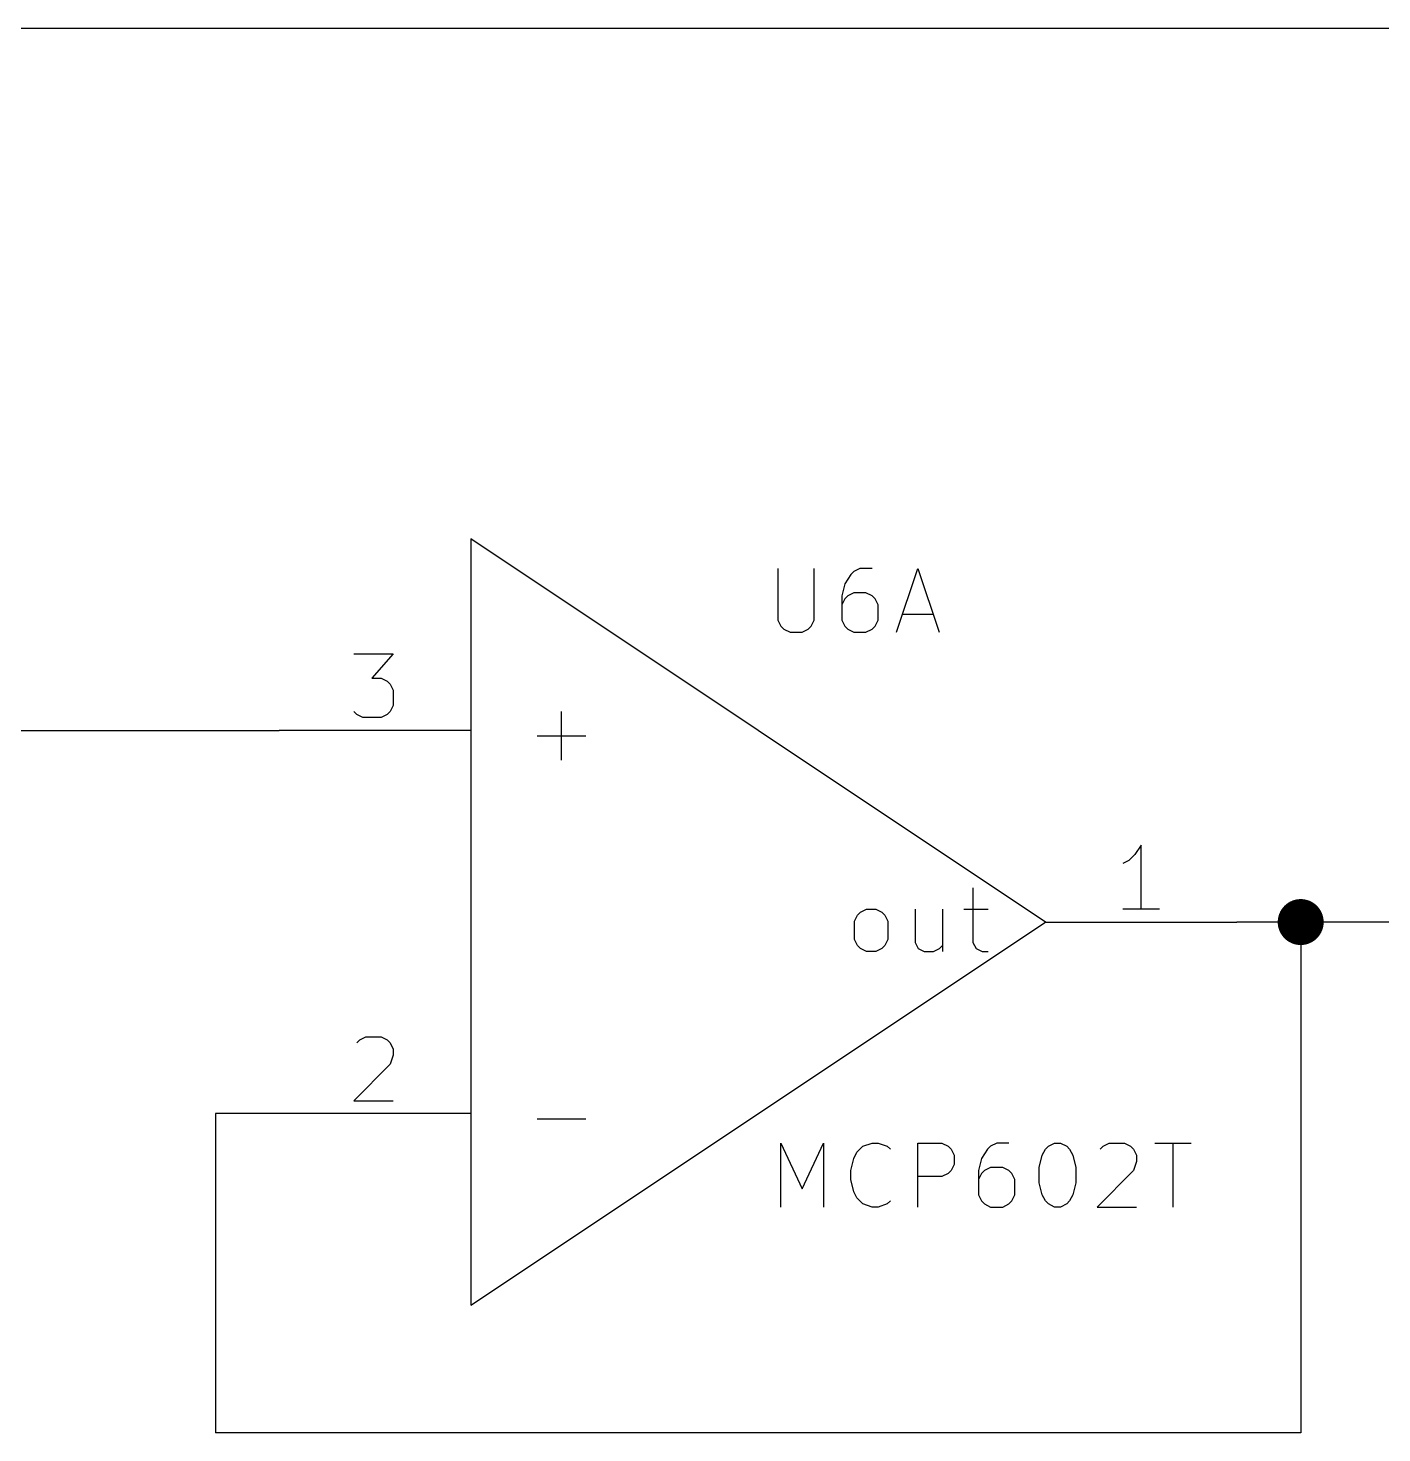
# Model space of a CAD drawing. Extents: x 0.4 to 16.1, y -11.3 to -0.4.
# Drawn here: x 12.603 to 13.664, y -7.15 to -6.05 of the extents above; entities that cross this region are included whole.
import ezdxf

# ---------------------------------------------------------------- set-up
doc = ezdxf.new("R2010")
doc.units = 0
doc.header["$MEASUREMENT"] = 0
for name, color, linetype in [('BLUE3', 171, 'CONTINUOUS'), ('CYAN2', 4, 'CONTINUOUS'), ('GREEN3', 91, 'CONTINUOUS'), ('LYELLOW', 51, 'CONTINUOUS'), ('RED2', 1, 'CONTINUOUS'), ('RED3', 11, 'CONTINUOUS')]:
    doc.layers.add(name, color=color, linetype=linetype)

msp = doc.modelspace()

# ---------------------------------------------------------------- linework, layer by layer
at = {"layer": 'BLUE3', "linetype": 'CONTINUOUS'}
msp.add_line((10.65, -6.05), (14.85, -6.05), dxfattribs=at)
at = {"layer": 'CYAN2', "linetype": 'CONTINUOUS'}
for p, q in [((13.1905, -6.47313), (13.1905, -6.51361)), ((13.219, -6.51361), (13.219, -6.47313)), ((13.2476, -6.47789), (13.2429, -6.48504)), ((13.25, -6.47551), (13.2476, -6.47789)), ((13.2548, -6.47313), (13.25, -6.47551)), ((13.2643, -6.47313), (13.2548, -6.47313)), ((13.2833, -6.52313), (13.3, -6.47313)), ((13.3, -6.47313), (13.3167, -6.52313)), ((13.2429, -6.48504), (13.2405, -6.49456)), ((13.2405, -6.49456), (13.2405, -6.51361)), ((13.2429, -6.49694), (13.2405, -6.5017)), ((13.2452, -6.49456), (13.2429, -6.49694)), ((13.25, -6.49218), (13.2452, -6.49456)), ((13.2595, -6.49218), (13.25, -6.49218)), ((13.2643, -6.49456), (13.2595, -6.49218)), ((13.2667, -6.49694), (13.2643, -6.49456)), ((13.269, -6.5017), (13.2667, -6.49694)), ((13.269, -6.51361), (13.269, -6.5017)), ((13.2881, -6.50885), (13.3119, -6.50885)), ((13.1905, -6.51361), (13.1929, -6.51837)), ((13.1929, -6.51837), (13.1952, -6.52075)), ((13.1952, -6.52075), (13.2, -6.52313)), ((13.2095, -6.52313), (13.2143, -6.52075)), ((13.2143, -6.52075), (13.2167, -6.51837)), ((13.2167, -6.51837), (13.219, -6.51361)), ((13.2405, -6.51361), (13.2429, -6.51837)), ((13.2429, -6.51837), (13.2452, -6.52075)), ((13.2452, -6.52075), (13.25, -6.52313)), ((13.2595, -6.52313), (13.2643, -6.52075)), ((13.2643, -6.52075), (13.2667, -6.51837)), ((13.2667, -6.51837), (13.269, -6.51361)), ((13.2, -6.52313), (13.2095, -6.52313)), ((13.25, -6.52313), (13.2595, -6.52313)), ((13.0209, -6.62313), (13.0209, -6.58504)), ((13.0019, -6.60408), (13.04, -6.60408)), ((13.3433, -6.72313), (13.3433, -6.76599)), ((13.2529, -6.74456), (13.2552, -6.74218)), ((13.2552, -6.74218), (13.26, -6.7398)), ((13.26, -6.7398), (13.2671, -6.7398)), ((13.2671, -6.7398), (13.2719, -6.74218)), ((13.2719, -6.74218), (13.2743, -6.74456)), ((13.2981, -6.7398), (13.2981, -6.76599)), ((13.3195, -6.7398), (13.3195, -6.77313)), ((13.3362, -6.7398), (13.3552, -6.7398)), ((13.2505, -6.74932), (13.2529, -6.74456)), ((13.2505, -6.76361), (13.2505, -6.74932)), ((13.2743, -6.74456), (13.2767, -6.74932)), ((13.2767, -6.74932), (13.2767, -6.76361)), ((13.2529, -6.76837), (13.2505, -6.76361)), ((13.2767, -6.76361), (13.2743, -6.76837)), ((13.2552, -6.77075), (13.2529, -6.76837)), ((13.26, -6.77313), (13.2552, -6.77075)), ((13.2671, -6.77313), (13.26, -6.77313)), ((13.2719, -6.77075), (13.2671, -6.77313)), ((13.2743, -6.76837), (13.2719, -6.77075)), ((13.2981, -6.76599), (13.3005, -6.77075)), ((13.3005, -6.77075), (13.3052, -6.77313)), ((13.3052, -6.77313), (13.3124, -6.77313)), ((13.3124, -6.77313), (13.3171, -6.77075)), ((13.3171, -6.77075), (13.3195, -6.76837)), ((13.3433, -6.76599), (13.3457, -6.77075)), ((13.3457, -6.77075), (13.3505, -6.77313)), ((13.3505, -6.77313), (13.3552, -6.77313)), ((13.0019, -6.90408), (13.04, -6.90408)), ((13.1929, -6.97313), (13.1929, -6.92313)), ((13.1929, -6.92313), (13.2095, -6.95885)), ((13.2095, -6.95885), (13.2262, -6.92313)), ((13.2262, -6.92313), (13.2262, -6.97313)), ((13.2524, -6.93028), (13.2571, -6.92551)), ((13.2571, -6.92551), (13.2643, -6.92313)), ((13.2643, -6.92313), (13.269, -6.92313)), ((13.269, -6.92313), (13.2762, -6.92551)), ((13.2762, -6.92551), (13.2786, -6.92789)), ((13.3, -6.97313), (13.3, -6.92313)), ((13.3, -6.92313), (13.319, -6.92313)), ((13.319, -6.92313), (13.3238, -6.92551)), ((13.3238, -6.92551), (13.3262, -6.92789)), ((13.3262, -6.92789), (13.3286, -6.93265)), ((13.3548, -6.92789), (13.35, -6.93504)), ((13.3571, -6.92551), (13.3548, -6.92789)), ((13.3619, -6.92313), (13.3571, -6.92551)), ((13.3714, -6.92313), (13.3619, -6.92313)), ((13.3976, -6.93265), (13.4, -6.92789)), ((13.4, -6.92789), (13.4024, -6.92551)), ((13.4024, -6.92551), (13.4071, -6.92313)), ((13.4071, -6.92313), (13.4119, -6.92313)), ((13.4119, -6.92313), (13.4167, -6.92551)), ((13.4167, -6.92551), (13.419, -6.92789)), ((13.419, -6.92789), (13.4214, -6.93265)), ((13.4429, -6.92789), (13.4452, -6.92551)), ((13.4452, -6.92551), (13.45, -6.92313)), ((13.45, -6.92313), (13.4619, -6.92313)), ((13.4619, -6.92313), (13.4667, -6.92551)), ((13.4667, -6.92551), (13.469, -6.92789)), ((13.469, -6.92789), (13.4714, -6.93265)), ((13.4857, -6.92313), (13.5143, -6.92313)), ((13.5, -6.97313), (13.5, -6.92313)), ((13.2476, -6.94456), (13.25, -6.93504)), ((13.25, -6.93504), (13.2524, -6.93028)), ((13.3286, -6.9398), (13.3262, -6.94456)), ((13.3286, -6.93265), (13.3286, -6.9398)), ((13.35, -6.93504), (13.3476, -6.94456)), ((13.3952, -6.94218), (13.3976, -6.93265)), ((13.4214, -6.93265), (13.4238, -6.94218)), ((13.4714, -6.93742), (13.469, -6.94456)), ((13.4714, -6.93265), (13.4714, -6.93742)), ((13.2476, -6.9517), (13.2476, -6.94456)), ((13.25, -6.96122), (13.2476, -6.9517)), ((13.319, -6.94932), (13.3, -6.94932)), ((13.3238, -6.94694), (13.319, -6.94932)), ((13.3262, -6.94456), (13.3238, -6.94694)), ((13.3476, -6.94456), (13.3476, -6.96361)), ((13.35, -6.94694), (13.3476, -6.9517)), ((13.3524, -6.94456), (13.35, -6.94694)), ((13.3571, -6.94218), (13.3524, -6.94456)), ((13.3667, -6.94218), (13.3571, -6.94218)), ((13.3714, -6.94456), (13.3667, -6.94218)), ((13.3738, -6.94694), (13.3714, -6.94456)), ((13.3762, -6.9517), (13.3738, -6.94694)), ((13.3762, -6.96361), (13.3762, -6.9517)), ((13.3952, -6.95408), (13.3952, -6.94218)), ((13.4238, -6.94218), (13.4238, -6.95408)), ((13.469, -6.94456), (13.4405, -6.97313)), ((13.2524, -6.96599), (13.25, -6.96122)), ((13.3976, -6.96361), (13.3952, -6.95408)), ((13.4238, -6.95408), (13.4214, -6.96361)), ((13.2571, -6.97075), (13.2524, -6.96599)), ((13.2643, -6.97313), (13.2571, -6.97075)), ((13.269, -6.97313), (13.2643, -6.97313)), ((13.2762, -6.97075), (13.269, -6.97313)), ((13.2786, -6.96837), (13.2762, -6.97075)), ((13.3476, -6.96361), (13.35, -6.96837)), ((13.35, -6.96837), (13.3524, -6.97075)), ((13.3524, -6.97075), (13.3571, -6.97313)), ((13.3571, -6.97313), (13.3667, -6.97313)), ((13.3667, -6.97313), (13.3714, -6.97075)), ((13.3714, -6.97075), (13.3738, -6.96837)), ((13.3738, -6.96837), (13.3762, -6.96361)), ((13.4, -6.96837), (13.3976, -6.96361)), ((13.4024, -6.97075), (13.4, -6.96837)), ((13.4071, -6.97313), (13.4024, -6.97075)), ((13.4119, -6.97313), (13.4071, -6.97313)), ((13.4167, -6.97075), (13.4119, -6.97313)), ((13.419, -6.96837), (13.4167, -6.97075)), ((13.4214, -6.96361), (13.419, -6.96837)), ((13.4405, -6.97313), (13.4714, -6.97313))]:
    msp.add_line(p, q, dxfattribs=at)
at = {"layer": 'GREEN3', "linetype": 'CONTINUOUS'}
for p, q in [((12.45, -6.6), (12.8, -6.6)), ((13.6, -6.75), (13.55, -6.75)), ((13.7, -6.75), (13.6, -6.75)), ((13.6, -6.75), (13.6, -7.15)), ((12.8, -6.9), (12.75, -6.9)), ((12.75, -6.9), (12.75, -7.15)), ((13.6, -7.15), (12.75, -7.15))]:
    msp.add_line(p, q, dxfattribs=at)
at = {"layer": 'GREEN3', "const_width": 0.018}
msp.add_lwpolyline([(13.591, -6.75, 1), (13.609, -6.75, 1)], format="xyb", close=True, dxfattribs=at)
at = {"layer": 'LYELLOW', "linetype": 'CONTINUOUS'}
for p, q in [((12.95, -6.45), (12.95, -7.05)), ((13.4, -6.75), (12.95, -6.45)), ((12.95, -7.05), (13.4, -6.75))]:
    msp.add_line(p, q, dxfattribs=at)
at = {"layer": 'RED2', "linetype": 'CONTINUOUS'}
for p, q in [((12.95, -6.45), (12.95, -7.05)), ((13.4, -6.75), (12.95, -6.45)), ((12.95, -6.6), (12.8, -6.6)), ((12.95, -7.05), (13.4, -6.75)), ((13.4, -6.75), (13.55, -6.75)), ((12.95, -6.9), (12.8, -6.9))]:
    msp.add_line(p, q, dxfattribs=at)
at = {"layer": 'RED3', "linetype": 'CONTINUOUS'}
for p, q in [((12.8583, -6.53988), (12.8893, -6.53988)), ((12.8893, -6.53988), (12.8726, -6.55893)), ((12.8726, -6.55893), (12.8798, -6.55893)), ((12.8798, -6.55893), (12.8845, -6.56131)), ((12.8845, -6.56131), (12.8869, -6.56369)), ((12.8869, -6.56369), (12.8893, -6.56845)), ((12.8893, -6.56845), (12.8893, -6.58035)), ((12.8607, -6.5875), (12.8583, -6.58512)), ((12.8655, -6.58988), (12.8607, -6.5875)), ((12.8845, -6.5875), (12.8798, -6.58988)), ((12.8869, -6.58512), (12.8845, -6.5875)), ((12.8893, -6.58035), (12.8869, -6.58512)), ((12.8798, -6.58988), (12.8655, -6.58988)), ((13.4702, -6.69702), (13.4655, -6.70178)), ((13.475, -6.68988), (13.4702, -6.69702)), ((13.475, -6.73988), (13.475, -6.68988)), ((13.4655, -6.70178), (13.4607, -6.70417)), ((13.4893, -6.73988), (13.4607, -6.73988)), ((12.8631, -6.84226), (12.8679, -6.83988)), ((12.8679, -6.83988), (12.8798, -6.83988)), ((12.8798, -6.83988), (12.8845, -6.84226)), ((12.8607, -6.84464), (12.8631, -6.84226)), ((12.8845, -6.84226), (12.8869, -6.84464)), ((12.8869, -6.84464), (12.8893, -6.8494)), ((12.8893, -6.8494), (12.8893, -6.85417)), ((12.8869, -6.86131), (12.8583, -6.88988)), ((12.8893, -6.85417), (12.8869, -6.86131)), ((12.8583, -6.88988), (12.8893, -6.88988))]:
    msp.add_line(p, q, dxfattribs=at)

doc.saveas('drawing.dxf')
